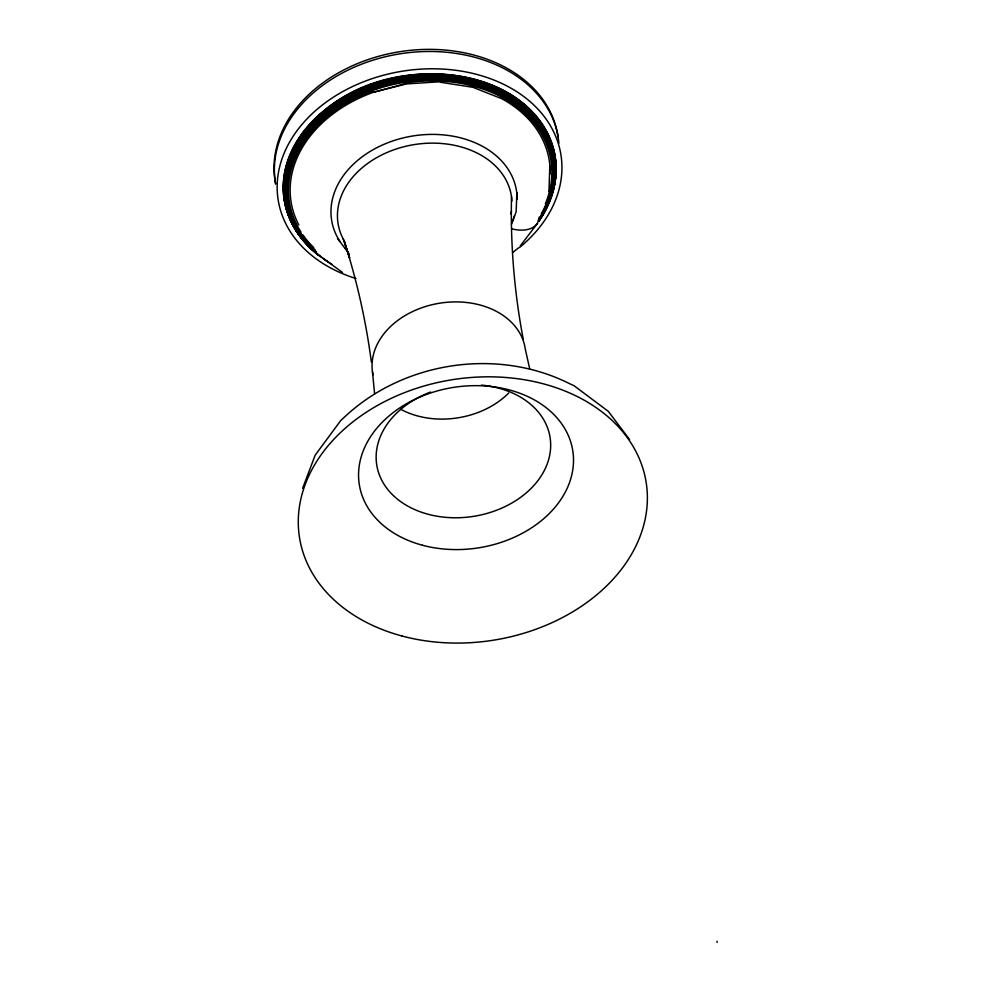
<?xml version="1.0" encoding="UTF-8"?>
<svg xmlns="http://www.w3.org/2000/svg" width="992" height="992" viewBox="0 0 992 992"><rect width="100%" height="100%" fill="white"/><g stroke="black" fill="none" stroke-linecap="round" stroke-linejoin="round"><path stroke-width="1.49" d="M511.512 196.726C510.396 244.478 514.302 292.342 523.255 339.276M516.857 192.646L516.175 211.693L511.413 224.266M548.948 191.518L549.804 165.738M554.243 184.202L554.788 167.648M555.036 160.134L555.136 157.12C538.532 76.855 436.902 59.855 370.549 84.109C314.811 103.552 262.496 162.39 292.305 223.349L294.103 225.73M520.254 245.917L537.466 223.349L539.363 216.851M298.828 225.023A130.733 98.22 -9.1 0 1 373.438 92.244L406.422 83.936L440.51 81.716M302.597 488.411L315.171 455.179L340.727 420.558L344.199 417.359C403.136 361.596 496.98 347.188 569.606 383.681L574.021 385.69L608.319 411.37L629.573 439.555M544.174 210.825L545.761 206.621M547.882 201.016L553.71 185.603M537.466 223.349C531.662 231.235 520.366 230.975 511.773 228.854M543.852 213.106L541.322 213.751A133.288 100.142 -9.1 0 0 493.222 92.182A133.288 100.142 -9.1 0 0 323.132 119.3A133.288 100.142 -9.1 0 0 315.059 249.81M512.616 252.551L518.456 247.938M545.364 203.806A132.444 99.498 -9.1 0 0 406.274 82.782L406.36 83.402L373.438 92.244M440.361 82.249L472.911 87.296L501.878 98.754A130.733 98.22 -9.1 0 1 550.163 173.96M319.771 255.886L342.513 272.478M337.503 238.39L349.11 253.791M298.58 231.669L303.056 237.609M307.532 243.548L309.318 245.929M343.282 239.109L349.68 258.007L344.546 242.197C357.046 281.22 366.048 321.346 371.343 361.981M717.166 942.4L716.931 941.272M529.802 369.26L525.289 349.072A77.264 58.044 -9.1 0 0 438.774 303.341A77.264 58.044 -9.1 0 0 372.992 374.889M370.549 84.109L372.843 91.202A132.444 99.498 -9.1 0 0 301.01 232.116M372.471 371.913L374.604 393.923M508.648 393.068A77.264 58.044 -9.1 0 1 400.582 409.212M481.442 385.107A87.755 65.931 -9.1 0 1 538.532 479.781A87.755 65.931 -9.1 0 1 397.271 499.013A87.755 65.931 -9.1 0 1 430.64 392.026M344.708 241.676A87.755 65.931 -9.1 0 1 405.182 146.419A87.755 65.931 -9.1 0 1 511.922 201.004M511.45 211.172A87.755 65.931 -9.1 0 1 510.942 214.061M340.132 241.775A93.595 70.32 -9.1 0 1 403.508 137.838A93.595 70.32 -9.1 0 1 517.13 199.206M514.538 215.71A93.595 70.32 -9.1 0 1 511.872 222.754M346.654 250.009A93.595 70.32 -9.1 0 1 344.633 247.752M314.799 251.472A137.194 103.069 -9.1 0 1 317.366 116.374A137.194 103.069 -9.1 0 1 493.334 85.659A137.194 103.069 -9.1 0 1 544.348 211.408M541.297 216.492A137.194 103.069 -9.1 0 1 538.768 220.261M275.64 184.128A143.183 107.57 -9.1 0 1 402.715 53.407A143.183 107.57 -9.1 0 1 558.88 143.294M275.578 183.483A143.183 107.57 -9.1 0 1 398.499 51.906A143.183 107.57 -9.1 0 1 558.037 136.809M316.547 251.993A134.106 100.75 -9.1 0 1 321.718 119.449A134.106 100.75 -9.1 0 1 494.599 91.884A134.106 100.75 -9.1 0 1 540.59 216.256M315.915 252.129A134.875 101.32 -9.1 0 1 322.301 117.775A134.875 101.32 -9.1 0 1 497.86 92.43A134.875 101.32 -9.1 0 1 538.879 219.926M317.601 254.051A135.544 101.829 -9.1 0 1 320.552 118.184A135.544 101.829 -9.1 0 1 498.195 91.636A135.544 101.829 -9.1 0 1 538.594 221.03M313.695 247.516A132.444 99.498 -9.1 0 1 302.696 234.633M320.652 256.742A136.127 102.275 -9.1 0 1 317.7 119.685A136.127 102.275 -9.1 0 1 497.004 90.173A136.127 102.275 -9.1 0 1 539.04 220.794M319.027 255.614A136.598 102.622 -9.1 0 1 318.048 118.271A136.598 102.622 -9.1 0 1 497.686 89.615A136.598 102.622 -9.1 0 1 539.375 220.46M331.799 264.17A136.598 102.622 -9.1 0 1 325.227 260.078M318.692 255.279A136.933 102.87 -9.1 0 1 318.11 117.242A136.933 102.87 -9.1 0 1 498.765 89.33A136.933 102.87 -9.1 0 1 538.718 221.29M327.509 261.442A136.933 102.87 -9.1 0 1 322.375 258.007M319.672 255.775A137.132 103.032 -9.1 0 1 314.402 119.933A137.132 103.032 -9.1 0 1 491.375 85.424A137.132 103.032 -9.1 0 1 544.385 211.953M543.653 213.23A137.132 103.032 -9.1 0 1 538.805 220.807M355.942 278.516A143.183 107.57 -9.1 0 1 299.906 126.951A143.183 107.57 -9.1 0 1 509.442 87.321A143.183 107.57 -9.1 0 1 519.436 247.591M422.431 545.24A108.078 81.195 -9.1 0 0 572.917 451.658A108.078 81.195 -9.1 0 0 402.764 405.976A108.078 81.195 -9.1 0 0 422.431 545.24M401.996 636.008A175.51 131.862 -9.1 0 0 646.4 484.022A175.51 131.862 -9.1 0 0 370.066 409.845A175.51 131.862 -9.1 0 0 401.996 636.008"/></g></svg>
